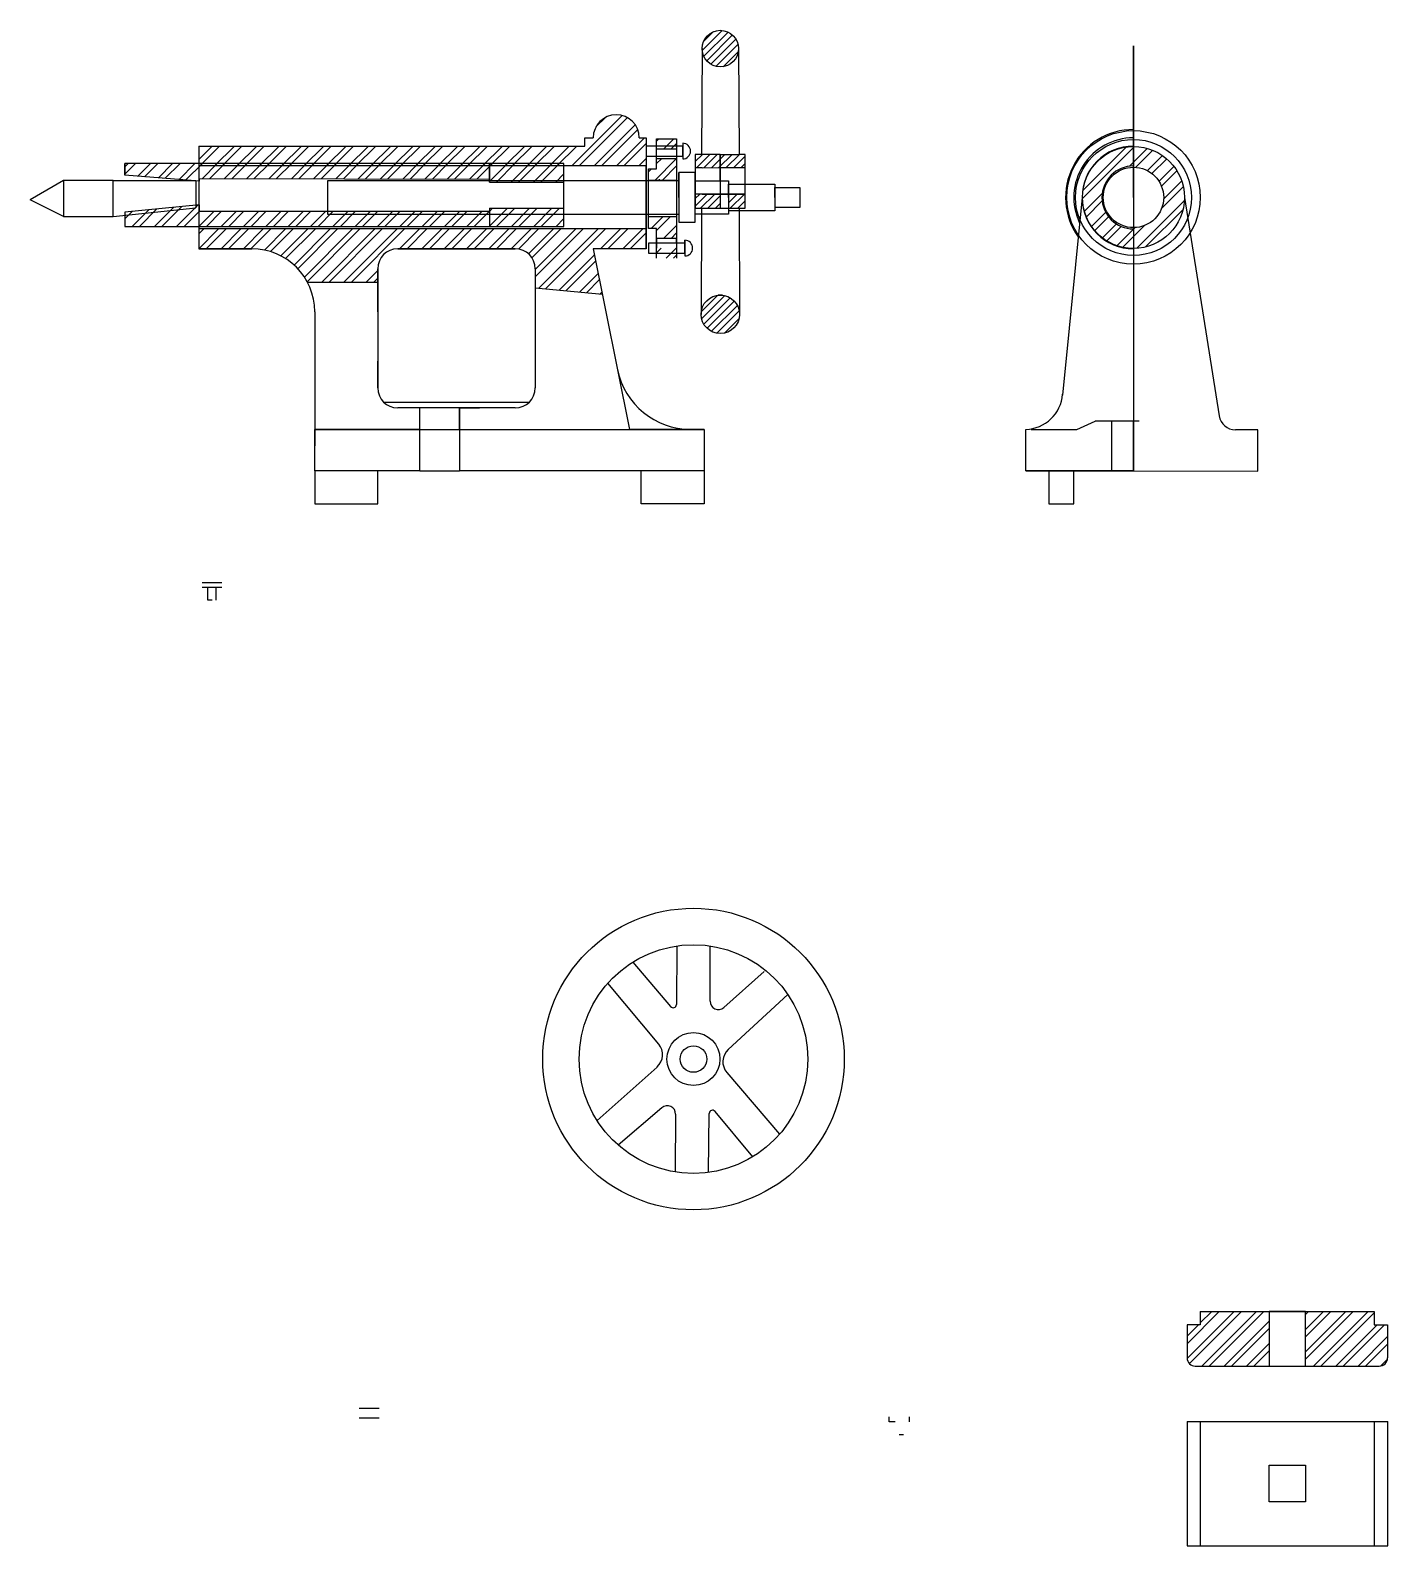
# Model space of a CAD drawing. Header units: millimetres. Extents: x 2097 to 2916, y 1605 to 2519.
import ezdxf

# ---------------------------------------------------------------- set-up
doc = ezdxf.new("R2010")
doc.units = ezdxf.units.MM
for name, color, linetype in [('Layer1', 240, 'Continuous'), ('Layer2', 40, 'Continuous'), ('Layer3', 210, 'Continuous'), ('Layer4', 104, 'Continuous')]:
    doc.layers.add(name, color=color, linetype=linetype)
pattern_1 = [(45, (179.542, 700.015), (-6.735192, 6.735192), []), (45, (184.032, 700.015), (-6.735192, 6.735192), [])]

msp = doc.modelspace()

# ---------------------------------------------------------------- hatches: boundary and pattern name
h = msp.add_hatch()
h.set_pattern_fill('ANSI32', color=256)
h.paths.add_polyline_path([(2306.72, 2367.15), (2306.72, 2375.25, -0.414214), (2318.72, 2387.25), (2389.72, 2387.25, -0.414214), (2401.72, 2375.25), (2401.72, 2363.65), (2442.25, 2359.83), (2436.72, 2387.25), (2468.72, 2387.25), (2468.72, 2399.25), (2198.72, 2399.25), (2198.72, 2387.25), (2230.72, 2387.25, -0.276798), (2264.23, 2367.15)])
h.paths.add_polyline_path([(2468.72, 2437.25), (2468.72, 2449.25), (2468.72, 2454.25), (2464.54, 2454.25, 1), (2436.72, 2454.25), (2431.72, 2454.25), (2431.72, 2449.25), (2198.72, 2449.25), (2198.72, 2437.25)])
h = msp.add_hatch()
h.set_pattern_fill('ANSI32', color=256)
h.paths.add_polyline_path([(2743.79, 2418.25, -0.414214), (2762.79, 2437.25), (2762.79, 2449.25, 0.414214), (2731.79, 2418.25, 0.414214), (2762.79, 2387.25), (2762.79, 2399.25, -0.414214)])
h = msp.add_hatch()
h.set_pattern_fill('ANSI32', color=256)
h.paths.add_polyline_path([(2762.79, 2449), (2762.79, 2436.48, -0.414214), (2781.02, 2418.25, -0.414214), (2762.79, 2400.01), (2762.79, 2387.49, 0.414214), (2793.55, 2418.25, 0.414214)])
h = msp.add_hatch()
h.set_pattern_fill('ANSI32', color=256)
h.paths.add_polyline_path([(2844.62, 1745.92), (2803.12, 1745.92), (2803.12, 1737.92), (2795.12, 1737.92), (2795.12, 1717.92, 0.414214), (2800.12, 1712.92), (2844.62, 1712.92)])
h.paths.add_polyline_path([(2916.12, 1737.92), (2908.12, 1737.92), (2908.12, 1745.92), (2866.62, 1745.92), (2866.62, 1712.92), (2911.12, 1712.92, 0.414214), (2916.12, 1717.92)])
at = {"layer": 'Layer1'}
h = msp.add_hatch(dxfattribs=at)
h.set_pattern_fill('ANSI32', color=256)
h.set_pattern_definition([(45, (-595.654, 320.192), (-6.735192, 6.735192), []), (45, (-591.164, 320.192), (-6.735192, 6.735192), [])])
h.paths.add_polyline_path([(2374.08, 2409.72), (2199.08, 2409.72), (2199.08, 2413.84), (2154.08, 2409.34), (2154.08, 2400.72), (2374.08, 2400.72)])
h.paths.add_polyline_path([(2419.08, 2411.71), (2374.08, 2411.71), (2374.08, 2400.72), (2419.08, 2400.72)])
h.paths.add_polyline_path([(2419.08, 2438.72), (2374.08, 2438.72), (2374.08, 2427.52), (2419.08, 2427.52)])
h.paths.add_polyline_path([(2374.08, 2438.72), (2154.08, 2438.72), (2154.08, 2431.71), (2199.08, 2428.17), (2199.08, 2429.72), (2374.08, 2429.22)])
at = {"layer": 'Layer2'}
h = msp.add_hatch(dxfattribs=at)
h.set_pattern_fill('ANSI31', color=256)
h.paths.add_polyline_path([(2502.4, 2508.07, 1), (2524.49, 2508.07, 1)])
h.paths.add_polyline_path([(2514.76, 2359.25), (2512.13, 2359.25, 0.381404), (2501.81, 2347.69, 1), (2525.08, 2347.69, 0.381404)])
h.paths.add_polyline_path([(2513.44, 2444.25), (2498.27, 2444.25), (2498.27, 2436.15), (2502.44, 2436.15), (2513.44, 2436.25)])
h.paths.add_polyline_path([(2528.45, 2444.25), (2524.72, 2444.23), (2524.72, 2444.25), (2513.44, 2444.25), (2513.44, 2436.25), (2524.44, 2436.25), (2528.45, 2436.25)])
h.paths.add_polyline_path([(2528.45, 2420.25), (2518.34, 2420.25), (2518.34, 2418.25), (2518.34, 2411.71), (2528.45, 2411.71)])
h.paths.add_polyline_path([(2513.44, 2420.25), (2498.34, 2420.25), (2498.34, 2411.71), (2502.44, 2411.71), (2513.44, 2411.71)])
at = {"layer": 'Layer3'}
h = msp.add_hatch(dxfattribs=at)
h.set_pattern_fill('ANSI32', color=256)
h.set_pattern_definition(pattern_1)
h.paths.add_polyline_path([(2487.02, 2428.55), (2487.02, 2441.55), (2475.02, 2441.55), (2475.02, 2435.55), (2470.02, 2435.55), (2470.02, 2428.55)])
h.paths.add_polyline_path([(2475.02, 2453.55), (2475.02, 2447.55), (2487.02, 2447.55), (2487.02, 2453.55)])
h = msp.add_hatch(dxfattribs=at)
h.set_pattern_fill('ANSI32', color=256)
h.set_pattern_definition(pattern_1)
h.paths.add_polyline_path([(2475.02, 2399.55), (2475.02, 2393.55), (2487.02, 2393.55), (2487.02, 2406.55), (2470.02, 2406.55), (2470.02, 2399.55)])
h.paths.add_polyline_path([(2475.02, 2387.55), (2475.02, 2381.55), (2487.02, 2381.55), (2487.02, 2387.55)])

# ---------------------------------------------------------------- linework, layer by layer
for p, q in [((2762.79, 2418.25), (2762.79, 2509.8)), ((2762.79, 2509.8), (2762.79, 2284.99)), ((2431.72, 2449.25), (2431.72, 2454.25)), ((2431.72, 2454.25), (2436.72, 2454.25)), ((2431.72, 2454.25), (2436.72, 2454.25)), ((2464.54, 2454.25), (2468.72, 2454.25)), ((2468.72, 2454.25), (2468.72, 2449.25)), ((2198.72, 2449.25), (2431.72, 2449.25)), ((2198.72, 2449.25), (2198.72, 2387.25)), ((2468.72, 2449.25), (2468.72, 2387.25)), ((2468.72, 2437.25), (2198.72, 2437.25)), ((2468.72, 2418.25), (2468.72, 2437.25)), ((2468.72, 2387.25), (2468.72, 2418.25)), ((2468.72, 2418.25), (2468.72, 2399.25)), ((2468.72, 2418.25), (2468.72, 2387.25)), ((2468.72, 2418.25), (2468.72, 2387.25)), ((2731.79, 2418.25), (2719.99, 2298.98)), ((2793.55, 2418.25), (2814.45, 2286.44)), ((2468.72, 2399.25), (2198.72, 2399.25)), ((2198.72, 2387.25), (2230.72, 2387.25)), ((2230.72, 2387.25), (2198.72, 2387.25)), ((2389.72, 2387.25), (2318.72, 2387.25)), ((2318.72, 2387.25), (2389.72, 2387.25)), ((2468.72, 2387.25), (2436.72, 2387.25)), ((2436.72, 2387.25), (2458.72, 2278.25)), ((2306.72, 2349.25), (2306.72, 2375.25)), ((2306.72, 2375.25), (2306.72, 2303.25)), ((2401.72, 2375.25), (2401.72, 2303.25)), ((2264.23, 2367.15), (2306.72, 2367.15)), ((2401.72, 2363.65), (2442.25, 2359.83)), ((2268.72, 2349.25), (2268.72, 2268.25)), ((2306.72, 2303.25), (2306.72, 2319.39)), ((2719.77, 2299.52), (2720.29, 2299.49)), ((2310.23, 2294.76), (2398.2, 2294.76)), ((2332.06, 2291.25), (2318.72, 2291.25)), ((2332.06, 2291.25), (2322.06, 2291.25)), ((2332.06, 2253.25), (2332.06, 2291.25)), ((2356.06, 2291.25), (2332.06, 2291.25)), ((2389.72, 2291.25), (2356.06, 2291.25)), ((2356.06, 2291.25), (2368.06, 2291.25)), ((2356.06, 2291.25), (2356.06, 2253.25)), ((2356.06, 2278.25), (2356.06, 2291.25)), ((2368.06, 2291.25), (2368.06, 2291.25)), ((2332.06, 2278.25), (2268.72, 2278.25)), ((2268.72, 2278.25), (2332.06, 2278.25)), ((2268.72, 2253.25), (2268.72, 2278.25)), ((2332.06, 2278.25), (2356.06, 2278.25)), ((2356.06, 2278.25), (2503.72, 2278.25)), ((2503.72, 2278.25), (2458.72, 2278.25)), ((2503.72, 2278.25), (2503.72, 2253.25)), ((2697.79, 2253.25), (2697.79, 2278.25)), ((2701.14, 2278.25), (2701.14, 2278.48)), ((2701.14, 2278.48), (2701.46, 2278.48)), ((2701.14, 2278.25), (2728.7, 2278.25)), ((2701.46, 2278.48), (2701.46, 2278.25)), ((2728.7, 2278.25), (2739.64, 2283.25)), ((2766.14, 2283.25), (2739.64, 2283.25)), ((2749.54, 2283.25), (2749.54, 2253.25)), ((2762.79, 2284.99), (2762.79, 2253.25)), ((2762.79, 2253.25), (2762.79, 2283.25)), ((2837.79, 2278.01), (2824.33, 2278.01)), ((2837.79, 2253.01), (2837.79, 2278.01)), ((2268.72, 2253.25), (2268.72, 2233.25)), ((2332.06, 2253.25), (2268.72, 2253.25)), ((2306.72, 2233.25), (2306.72, 2253.25)), ((2332.06, 2253.25), (2356.06, 2253.25)), ((2503.72, 2253.25), (2356.06, 2253.25)), ((2465.72, 2233.25), (2465.72, 2253.25)), ((2503.72, 2253.25), (2503.72, 2233.25)), ((2697.79, 2253.25), (2762.79, 2253.25)), ((2762.79, 2253.25), (2697.79, 2253.25)), ((2726.76, 2253.25), (2711.76, 2253.25)), ((2711.76, 2253.25), (2711.76, 2233.25)), ((2726.76, 2233.25), (2726.76, 2253.25)), ((2762.79, 2253.25), (2837.79, 2253.01)), ((2268.72, 2233.25), (2306.72, 2233.25)), ((2503.72, 2233.25), (2465.72, 2233.25)), ((2711.76, 2233.25), (2726.76, 2233.25))]:
    msp.add_line(p, q)
for radius in [40.31, 35, 30.76, 18.23]:
    msp.add_circle((2762.79, 2418.25), radius)
for centre, radius, start, end in [((2450.63, 2454.25), 13.91, 0, 180), ((2762.79, 2418.25), 41, 90, 215.54914), ((2762.79, 2418.25), 36, 90, 205.3766), ((2762.79, 2418.25), 31, 90, 270), ((2762.79, 2418.25), 19, 90, 270), ((2230.72, 2349.25), 38, 0, 90), ((2318.72, 2375.25), 12, 90, 180), ((2389.72, 2375.25), 12, 0, 90), ((2495.54, 2323.25), 45, 191.41098, 270), ((2318.72, 2303.25), 12, 180, 270), ((2389.72, 2303.25), 12, 270, 0), ((2697.1, 2301.25), 23, 271.71273, 355.65677), ((2824.33, 2288.01), 10, 189.01114, 270)]:
    msp.add_arc(centre, radius, start, end)
at = {"layer": 'Layer1'}
for p, q in [((2154.08, 2431.71), (2154.08, 2438.72)), ((2154.08, 2438.72), (2154.08, 2431.71)), ((2419.08, 2438.72), (2154.08, 2438.72)), ((2374.08, 2427.52), (2374.08, 2438.72)), ((2374.08, 2438.72), (2374.08, 2427.52)), ((2419.08, 2400.72), (2419.08, 2438.72)), ((2488.34, 2418.25), (2488.34, 2433.25)), ((2488.34, 2433.25), (2488.34, 2403.25)), ((2498.34, 2433.25), (2488.34, 2433.25)), ((2498.34, 2403.25), (2498.34, 2433.25)), ((2199.08, 2428.17), (2154.08, 2431.71)), ((2199.08, 2429.72), (2374.08, 2429.22)), ((2199.08, 2428.17), (2199.08, 2429.72)), ((2488.34, 2428.25), (2276.34, 2428.25)), ((2276.34, 2428.25), (2276.34, 2408.25)), ((2374.08, 2427.52), (2419.08, 2427.52)), ((2488.34, 2418.25), (2488.34, 2428.25)), ((2498.34, 2428.25), (2518.34, 2428.25)), ((2518.34, 2428.25), (2518.34, 2408.25)), ((2518.34, 2418.25), (2518.34, 2426.25)), ((2518.34, 2426.25), (2546.34, 2426.25)), ((2546.34, 2426.25), (2546.34, 2410.25)), ((2546.34, 2418.25), (2546.34, 2424.25)), ((2546.34, 2424.25), (2561.34, 2424.25)), ((2561.34, 2424.25), (2561.34, 2412.25)), ((2199.08, 2413.84), (2154.08, 2409.34)), ((2154.08, 2409.34), (2154.08, 2400.72)), ((2199.08, 2409.72), (2199.08, 2413.84)), ((2374.08, 2409.72), (2199.08, 2409.72)), ((2276.34, 2408.25), (2488.34, 2408.25)), ((2374.08, 2411.71), (2419.08, 2411.71)), ((2374.08, 2411.71), (2374.08, 2400.72)), ((2518.34, 2408.25), (2498.34, 2408.25)), ((2546.34, 2410.25), (2518.34, 2410.25)), ((2561.34, 2412.25), (2546.34, 2412.25)), ((2154.08, 2400.72), (2419.08, 2400.72)), ((2488.34, 2403.25), (2498.34, 2403.25))]:
    msp.add_line(p, q, dxfattribs=at)
at = {"layer": 'Layer2'}
for p, q in [((2502.4, 2508.07), (2502.16, 2444.25)), ((2524.49, 2508.07), (2524.72, 2444.23)), ((2513.44, 2444.25), (2498.27, 2444.25)), ((2498.27, 2444.25), (2498.27, 2411.71)), ((2513.44, 2444.25), (2502.44, 2444.25)), ((2513.44, 2428.25), (2513.44, 2444.25)), ((2513.44, 2444.25), (2513.44, 2411.71)), ((2513.44, 2444.25), (2524.44, 2444.25)), ((2528.45, 2444.25), (2524.72, 2444.23)), ((2528.45, 2411.71), (2528.45, 2444.25)), ((2502.44, 2436.15), (2498.27, 2436.15)), ((2502.44, 2436.15), (2513.44, 2436.25)), ((2513.44, 2428.25), (2513.44, 2436.25)), ((2513.44, 2436.25), (2524.44, 2436.25)), ((2513.44, 2428.25), (2513.44, 2436.25)), ((2524.44, 2436.25), (2528.45, 2436.25)), ((2528.45, 2420.25), (2498.27, 2420.25)), ((2524.44, 2420.25), (2502.44, 2420.25)), ((2502.44, 2420.25), (2524.44, 2420.25)), ((2513.44, 2420.25), (2513.44, 2412.25)), ((2524.44, 2420.25), (2522.44, 2420.25)), ((2524.44, 2420.25), (2528.45, 2420.25)), ((2498.27, 2411.71), (2502.44, 2411.71)), ((2502.05, 2411.71), (2501.81, 2347.69)), ((2502.44, 2411.71), (2528.45, 2411.71)), ((2524.84, 2411.71), (2525.08, 2347.73)), ((2514.76, 2359.25), (2512.13, 2359.25)), ((2513.44, 2359.32), (2513.44, 2359.25)), ((2487.22, 1966.54), (2486.97, 1931.21)), ((2507.23, 1933.11), (2507.23, 1966.54)), ((2460.58, 1956.73), (2483.44, 1929.92)), ((2539.97, 1951.16), (2515.56, 1929.38)), ((2476.3, 1907.33), (2445.61, 1944.06)), ((2518.21, 1904), (2554.24, 1937.14)), ((2475.28, 1893.45), (2439.07, 1861.15)), ((2517.37, 1890.15), (2549.18, 1852.86)), ((2478.24, 1868.89), (2451.82, 1846.32)), ((2533.11, 1839.34), (2510.28, 1866.66)), ((2486.48, 1865.05), (2486.23, 1830.15)), ((2506.23, 1830.15), (2506.75, 1865.41))]:
    msp.add_line(p, q, dxfattribs=at)
for centre, radius in [((2513.44, 2508.07), 11.04), ((2513.44, 2347.69), 11.63), ((2497.23, 1898.27), 91), ((2497.23, 1898.27), 69), ((2497.23, 1898.27), 16), ((2497.23, 1898.27), 8)]:
    msp.add_circle(centre, radius, dxfattribs=at)
for centre, radius, start, end in [((2484.97, 1931.22), 2, 220.46611, 359.5826), ((2512.23, 1933.11), 5, 180, 311.7325), ((2468.63, 1900.92), 10, 311.7325, 39.88113), ((2524.98, 1896.64), 10, 132.60654, 220.46611), ((2481.48, 1865.09), 5, 359.5826, 130.5173), ((2508.75, 1865.38), 2, 39.88113, 179.15983)]:
    msp.add_arc(centre, radius, start, end, dxfattribs=at)
at = {"layer": 'Layer3'}
for p, q in [((2475.02, 2435.55), (2475.02, 2453.55)), ((2475.02, 2453.55), (2487.02, 2453.55)), ((2487.02, 2453.55), (2487.02, 2381.55)), ((2475.02, 2441.55), (2475.02, 2447.55)), ((2475.02, 2447.55), (2487.02, 2447.55)), ((2487.02, 2444.55), (2487.02, 2441.55)), ((2470.02, 2399.55), (2470.02, 2435.55)), ((2470.02, 2435.55), (2475.02, 2435.55)), ((2487.02, 2441.55), (2475.02, 2441.55)), ((2116.96, 2428.5), (2097.01, 2416.83)), ((2116.96, 2428.5), (2116.96, 2406.8)), ((2146.96, 2428.5), (2116.96, 2428.5)), ((2146.96, 2406.8), (2146.96, 2428.5)), ((2146.96, 2428.5), (2196.96, 2428.5)), ((2196.96, 2428.5), (2196.96, 2412.02)), ((2487.02, 2428.55), (2470.02, 2428.55)), ((2476.77, 2428.25), (2476.77, 2429.25)), ((2116.96, 2406.8), (2097.01, 2416.83)), ((2487.02, 2417.55), (2487.02, 2406.55)), ((2116.96, 2406.8), (2146.96, 2406.8)), ((2146.96, 2406.8), (2196.96, 2412.02)), ((2487.02, 2406.55), (2470.02, 2406.55)), ((2475.02, 2399.55), (2470.02, 2399.55)), ((2475.02, 2381.55), (2475.02, 2399.55)), ((2487.02, 2393.55), (2475.02, 2393.55)), ((2475.02, 2393.55), (2475.02, 2387.55)), ((2487.02, 2390.55), (2487.02, 2393.55)), ((2295.48, 1687.54), (2307.48, 1687.54)), ((2307.48, 1681.54), (2295.48, 1681.54))]:
    msp.add_line(p, q, dxfattribs=at)
at = {"layer": 'Layer4'}
for p, q in [((2468.77, 2449.21), (2468.77, 2443.21)), ((2490.77, 2449.21), (2468.77, 2449.21)), ((2468.77, 2443.21), (2490.77, 2443.21)), ((2490.77, 2450.96), (2490.77, 2441.47)), ((2490.77, 2443.21), (2490.77, 2449.21)), ((2492.02, 2390.65), (2470.02, 2390.65)), ((2470.02, 2390.65), (2470.02, 2384.65)), ((2492.02, 2390.65), (2492.02, 2392.38)), ((2492.02, 2392.38), (2492.02, 2382.92)), ((2492.02, 2384.65), (2492.02, 2390.65)), ((2470.02, 2384.65), (2492.02, 2384.65)), ((2200.68, 2185.77), (2212.68, 2185.77)), ((2212.68, 2182.77), (2200.68, 2182.77)), ((2204.18, 2175.1), (2204.18, 2182.77)), ((2209.18, 2175.1), (2209.18, 2182.77)), ((2206.68, 2175.1), (2204.18, 2175.1)), ((2803.12, 1737.92), (2795.12, 1737.92)), ((2795.12, 1737.92), (2795.12, 1717.92)), ((2795.12, 1737.92), (2795.12, 1717.92)), ((2803.12, 1745.92), (2908.12, 1745.92)), ((2803.12, 1745.92), (2803.12, 1737.92)), ((2866.62, 1745.92), (2844.62, 1745.92)), ((2844.62, 1745.92), (2844.62, 1712.92)), ((2866.62, 1712.92), (2866.62, 1745.92)), ((2908.12, 1745.92), (2908.12, 1737.92)), ((2908.12, 1737.92), (2916.12, 1737.92)), ((2916.12, 1737.92), (2916.12, 1717.92)), ((2916.12, 1737.92), (2916.12, 1717.92)), ((2800.12, 1712.92), (2911.12, 1712.92)), ((2844.62, 1712.92), (2866.62, 1712.92)), ((2855.62, 1712.92), (2866.62, 1712.92)), ((2615.42, 1679.37), (2615.42, 1682.37)), ((2618.92, 1679.37), (2615.42, 1679.37)), ((2627.42, 1682.37), (2627.42, 1679.37)), ((2795.12, 1679.56), (2916.12, 1679.56)), ((2795.12, 1679.56), (2795.12, 1604.56)), ((2795.12, 1679.56), (2795.12, 1604.56)), ((2803.12, 1679.56), (2803.12, 1604.56)), ((2916.21, 1679.37), (2885.26, 1679.37)), ((2908.12, 1679.56), (2908.12, 1614.2)), ((2916.12, 1679.56), (2916.12, 1622.55)), ((2916.21, 1604.56), (2916.21, 1679.56)), ((2621.42, 1671.69), (2623.92, 1671.69)), ((2844.62, 1642.06), (2844.62, 1653.06)), ((2844.62, 1653.06), (2866.62, 1653.06)), ((2866.62, 1653.06), (2866.62, 1631.06)), ((2844.62, 1631.06), (2844.62, 1642.06)), ((2866.62, 1631.06), (2844.62, 1631.06)), ((2908.12, 1614.2), (2908.12, 1604.56)), ((2795.12, 1604.56), (2916.21, 1604.56))]:
    msp.add_line(p, q, dxfattribs=at)
for centre, radius, start, end in [((2490.77, 2446.21), 4.74, 270, 90), ((2492.02, 2387.65), 4.73, 270, 90), ((2800.12, 1717.92), 5, 180, 270), ((2911.12, 1717.92), 5, 270, 0)]:
    msp.add_arc(centre, radius, start, end, dxfattribs=at)

doc.saveas('drawing.dxf')
